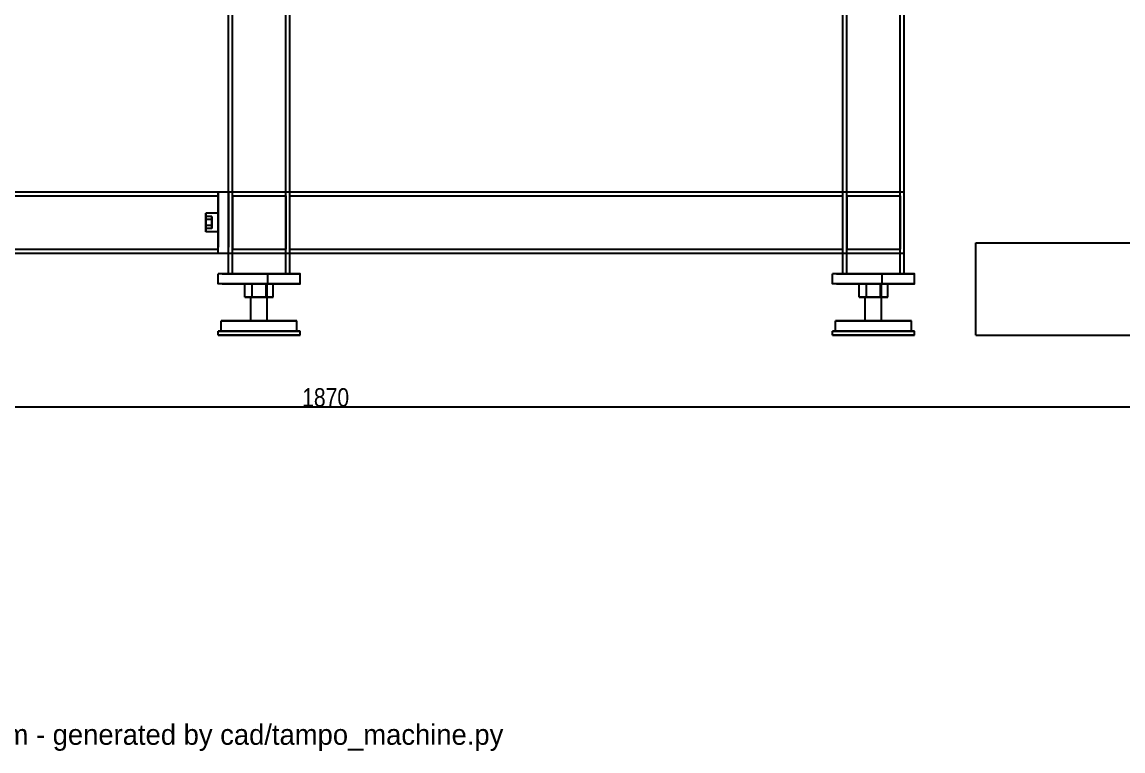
# Model space of a CAD drawing. Header units: millimetres. Extents: x -201 to 3037, y -406 to 3230.
# Drawn here: x 628 to 1704, y -406 to 306 of the extents above; entities that cross this region are included whole.
import ezdxf

# ---------------------------------------------------------------- set-up
doc = ezdxf.new("R2010")
doc.units = ezdxf.units.MM
for name, color, linetype in [('DIM', 5, 'Continuous'), ('HIDDEN', 8, 'Continuous'), ('TEXT', 3, 'Continuous'), ('VISIBLE', 7, 'Continuous')]:
    doc.layers.add(name, color=color, linetype=linetype)
doc.styles.add('OpenSansCondensed-Light', font='OpenSansCondensed-Light.ttf')
doc.dimstyles.new('EZDXF', dxfattribs={"dimtxt": 0.25, "dimasz": 0.175, "dimexe": 0.375, "dimexo": 0.125, "dimgap": 0.1, "dimtad": 1, "dimlfac": 100, "dimzin": 12, "dimdsep": 46, "dimtxsty": 'OpenSansCondensed-Light', "dimblk": 'ARCHTICK', "dimcen": 2.5, "dimazin": 3, "dimtfac": 0.5, "dimtmove": 2, "dimatfit": 3})

# ---------------------------------------------------------------- blocks, each defined once
blk = doc.blocks.new('_ARCHTICK')
at = {"color": 0, "linetype": 'BYBLOCK', "const_width": 0.15}
blk.add_lwpolyline([(-0.5, -0.5), (0.5, 0.5)], dxfattribs=at)

msp = doc.modelspace()

# ---------------------------------------------------------------- linework, layer by layer
at = {"layer": 'HIDDEN'}
for points in [[(830, 60), (830, 880)], [(830, 60), (830, 880)], [(830, 60), (830, 880)], [(834, 60), (834, 880)], [(834, 60), (834, 880)], [(834, 60), (834, 880)], [(834, 60), (834, 880)], [(886, 60), (886, 880)], [(886, 60), (886, 880)], [(886, 60), (886, 880)], [(886, 60), (886, 880)], [(890, 60), (890, 880)], [(890, 60), (890, 880)], [(890, 60), (890, 880)], [(1430, 60), (1430, 880)], [(1430, 60), (1430, 880)], [(1430, 60), (1430, 880)], [(1434, 60), (1434, 880)], [(1434, 60), (1434, 880)], [(1434, 60), (1434, 880)], [(1434, 60), (1434, 880)], [(1486, 60), (1486, 880)], [(1486, 60), (1486, 880)], [(1486, 60), (1486, 880)], [(1486, 60), (1486, 880)], [(1490, 60), (1490, 880)], [(1490, 60), (1490, 880)], [(1490, 60), (1490, 880)], [(610, 140), (820, 140)], [(610, 140), (820, 140)], [(610, 140), (820, 140)], [(820, 80), (820, 140)], [(820, 80), (820, 140)], [(820, 134), (820, 134.7), (820, 135.3), (820, 136), (820, 136.6), (820, 137.2), (820, 137.7), (820, 138.2), (820, 138.7), (820, 139.1), (820, 139.4), (820, 139.7), (820, 139.8), (820, 140), (820, 140)], [(820, 140), (830, 140)], [(820, 80), (820, 140)], [(820, 80), (820, 140)], [(820, 140), (820, 140), (820, 139.8), (820, 139.7), (820, 139.4), (820, 139.1), (820, 138.7), (820, 138.2), (820, 137.7), (820, 137.2), (820, 136.6), (820, 136), (820, 135.3), (820, 134.7), (820, 134)], [(820, 134), (820, 134.7), (820, 135.3), (820, 136), (820, 136.6), (820, 137.2), (820, 137.7), (820, 138.2), (820, 138.7), (820, 139.1), (820, 139.4), (820, 139.7), (820, 139.8), (820, 140), (820, 140)], [(820, 140), (830, 140)], [(820, 140), (830, 140)], [(830, 80), (830, 140)], [(830, 80), (830, 140)], [(830, 140), (890, 140)], [(830, 140), (890, 140)], [(830, 140), (830, 140), (830, 139.8), (830, 139.7), (830, 139.4), (830, 139.1), (830, 138.7), (830, 138.2), (830, 137.7), (830, 137.2), (830, 136.6), (830, 136), (830, 135.3), (830, 134.7), (830, 134)], [(830, 134), (830, 134.7), (830, 135.3), (830, 136), (830, 136.6), (830, 137.2), (830, 137.7), (830, 138.2), (830, 138.7), (830, 139.1), (830, 139.4), (830, 139.7), (830, 139.8), (830, 140), (830, 140)], [(830, 140), (830, 140), (830, 139.8), (830, 139.7), (830, 139.4), (830, 139.1), (830, 138.7), (830, 138.2), (830, 137.7), (830, 137.2), (830, 136.6), (830, 136), (830, 135.3), (830, 134.7), (830, 134)], [(830, 134), (830, 134.7), (830, 135.3), (830, 136), (830, 136.6), (830, 137.2), (830, 137.7), (830, 138.2), (830, 138.7), (830, 139.1), (830, 139.4), (830, 139.7), (830, 139.8), (830, 140), (830, 140)], [(890, 80), (890, 140)], [(890, 140), (1430, 140)], [(890, 80), (890, 140)], [(890, 80), (890, 140)], [(890, 140), (1430, 140)], [(890, 140), (1430, 140)], [(890, 80), (890, 140)], [(890, 80), (890, 140)], [(1430, 80), (1430, 140)], [(1430, 80), (1430, 140)], [(1430, 80), (1430, 140)], [(1430, 80), (1430, 140)], [(1430, 80), (1430, 140)], [(1430, 140), (1490, 140)], [(1430, 140), (1490, 140)], [(1490, 80), (1490, 140)], [(1490, 80), (1490, 140)], [(610, 136), (820, 136)], [(610, 136), (820, 136)], [(610, 136), (820, 136)], [(610, 136), (820, 136)], [(820, 84), (820, 136)], [(820, 84), (820, 136)], [(820, 84), (820, 136)], [(820, 84), (820, 136)], [(820, 86), (820, 134)], [(820, 134), (820, 86)], [(820, 86), (820, 134)], [(830, 134), (830, 86)], [(830, 86), (830, 134)], [(830, 134), (830, 86)], [(830, 86), (830, 134)], [(834, 136), (886, 136)], [(834, 136), (834, 84)], [(834, 136), (886, 136)], [(834, 136), (834, 84)], [(886, 136), (886, 84)], [(886, 136), (886, 84)], [(890, 84), (890, 136)], [(890, 84), (890, 136)], [(890, 136), (1430, 136)], [(890, 136), (1430, 136)], [(890, 84), (890, 136)], [(890, 84), (890, 136)], [(890, 136), (1430, 136)], [(890, 136), (1430, 136)], [(1430, 84), (1430, 136)], [(1430, 84), (1430, 136)], [(1430, 84), (1430, 136)], [(1430, 84), (1430, 136)], [(1434, 136), (1486, 136)], [(1434, 136), (1434, 84)], [(1434, 136), (1486, 136)], [(1434, 136), (1434, 84)], [(1486, 136), (1486, 84)], [(1486, 136), (1486, 84)], [(808, 119), (808, 118.8), (808, 118.1), (808, 117), (808, 115.6), (808, 113.9), (808, 112), (808, 110), (808, 108), (808, 106.1), (808, 104.4), (808, 103), (808, 101.9), (808, 101.2), (808, 101)], [(808, 119), (808, 118.8), (808, 118.1), (808, 117), (808, 115.6), (808, 113.9), (808, 112), (808, 110), (808, 108), (808, 106.1), (808, 104.4), (808, 103), (808, 101.9), (808, 101.2), (808, 101)], [(808, 101), (808, 101.2), (808, 101.9), (808, 103), (808, 104.4), (808, 106.1), (808, 108), (808, 110), (808, 112), (808, 113.9), (808, 115.6), (808, 117), (808, 118.1), (808, 118.8), (808, 119)], [(820, 119), (808, 119)], [(808, 119), (808, 118.8), (808, 118.1), (808, 117), (808, 115.6), (808, 113.9), (808, 112), (808, 110), (808, 108), (808, 106.1), (808, 104.4), (808, 103), (808, 101.9), (808, 101.2), (808, 101)], [(808, 101), (808, 101.2), (808, 101.9), (808, 103), (808, 104.4), (808, 106.1), (808, 108), (808, 110), (808, 112), (808, 113.9), (808, 115.6), (808, 117), (808, 118.1), (808, 118.8), (808, 119)], [(820, 119), (808, 119)], [(808, 119), (808, 118.8), (808, 118.1), (808, 117), (808, 115.6), (808, 113.9), (808, 112), (808, 110), (808, 108), (808, 106.1), (808, 104.4), (808, 103), (808, 101.9), (808, 101.2), (808, 101)], [(808, 101), (808, 101.2), (808, 101.9), (808, 103), (808, 104.4), (808, 106.1), (808, 108), (808, 110), (808, 112), (808, 113.9), (808, 115.6), (808, 117), (808, 118.1), (808, 118.8), (808, 119)], [(820, 119), (808, 119)], [(820, 119), (820, 118.8), (820, 118.1), (820, 117), (820, 115.6), (820, 113.9), (820, 112), (820, 110), (820, 108), (820, 106.1), (820, 104.4), (820, 103), (820, 101.9), (820, 101.2), (820, 101)], [(820, 101), (820, 101.2), (820, 101.9), (820, 103), (820, 104.4), (820, 106.1), (820, 108), (820, 110), (820, 112), (820, 113.9), (820, 115.6), (820, 117), (820, 118.1), (820, 118.8), (820, 119)], [(820, 119), (820, 118.8), (820, 118.1), (820, 117), (820, 115.6), (820, 113.9), (820, 112), (820, 110), (820, 108), (820, 106.1), (820, 104.4), (820, 103), (820, 101.9), (820, 101.2), (820, 101)], [(820, 101), (820, 101.2), (820, 101.9), (820, 103), (820, 104.4), (820, 106.1), (820, 108), (820, 110), (820, 112), (820, 113.9), (820, 115.6), (820, 117), (820, 118.1), (820, 118.8), (820, 119)], [(820, 119), (820, 118.8), (820, 118.1), (820, 117), (820, 115.6), (820, 113.9), (820, 112), (820, 110), (820, 108), (820, 106.1), (820, 104.4), (820, 103), (820, 101.9), (820, 101.2), (820, 101)], [(820, 101), (820, 101.2), (820, 101.9), (820, 103), (820, 104.4), (820, 106.1), (820, 108), (820, 110), (820, 112), (820, 113.9), (820, 115.6), (820, 117), (820, 118.1), (820, 118.8), (820, 119)], [(820, 119), (820, 118.8), (820, 118.1), (820, 117), (820, 115.6), (820, 113.9), (820, 112), (820, 110), (820, 108), (820, 106.1), (820, 104.4), (820, 103), (820, 101.9), (820, 101.2), (820, 101)], [(820, 101), (820, 101.2), (820, 101.9), (820, 103), (820, 104.4), (820, 106.1), (820, 108), (820, 110), (820, 112), (820, 113.9), (820, 115.6), (820, 117), (820, 118.1), (820, 118.8), (820, 119)], [(808, 115.8), (808, 112.9)], [(808, 112.9), (808, 115.8)], [(814, 115.8), (808, 115.8)], [(808, 115.8), (808, 112.9)], [(808, 112.9), (808, 115.8)], [(814, 115.8), (808, 115.8)], [(808, 115.8), (808, 112.9)], [(808, 112.9), (808, 115.8)], [(814, 115.8), (808, 115.8)], [(808, 115.8), (808, 112.9)], [(808, 112.9), (808, 115.8)], [(814, 115.8), (808, 115.8)], [(808, 107.1), (808, 112.9)], [(808, 112.9), (808, 107.1)], [(814, 112.9), (808, 112.9)], [(814, 112.9), (808, 112.9)], [(808, 107.1), (808, 112.9)], [(808, 112.9), (808, 107.1)], [(814, 112.9), (808, 112.9)], [(814, 112.9), (808, 112.9)], [(808, 107.1), (808, 112.9)], [(808, 112.9), (808, 107.1)], [(814, 112.9), (808, 112.9)], [(814, 112.9), (808, 112.9)], [(808, 107.1), (808, 112.9)], [(808, 112.9), (808, 107.1)], [(814, 112.9), (808, 112.9)], [(814, 112.9), (808, 112.9)], [(814, 112.9), (814, 115.8)], [(814, 115.8), (814, 112.9)], [(814, 112.9), (814, 115.8)], [(814, 115.8), (814, 112.9)], [(814, 112.9), (814, 115.8)], [(814, 115.8), (814, 112.9)], [(814, 112.9), (814, 115.8)], [(814, 115.8), (814, 112.9)], [(814, 112.9), (814, 107.1)], [(814, 107.1), (814, 112.9)], [(814, 112.9), (814, 107.1)], [(814, 107.1), (814, 112.9)], [(814, 112.9), (814, 107.1)], [(814, 107.1), (814, 112.9)], [(814, 112.9), (814, 107.1)], [(814, 107.1), (814, 112.9)], [(820, 110), (820, 110.7), (820, 111.4), (820, 112.1), (820, 112.8), (820, 113.5), (820, 114.1), (820, 114.6), (820, 115.1), (820, 115.5), (820, 115.9), (820, 116.1), (820, 116.3), (820, 116.5), (820, 116.5)], [(820, 116.5), (820, 116.3), (820, 115.9), (820, 115.1), (820, 114.1), (820, 112.8), (820, 111.4), (820, 110), (820, 108.6), (820, 107.2), (820, 105.9), (820, 104.9), (820, 104.1), (820, 103.7), (820, 103.5)], [(820, 110), (820, 110.7), (820, 111.4), (820, 112.1), (820, 112.8), (820, 113.5), (820, 114.1), (820, 114.6), (820, 115.1), (820, 115.5), (820, 115.9), (820, 116.1), (820, 116.3), (820, 116.5), (820, 116.5)], [(820, 116.5), (820, 116.3), (820, 115.9), (820, 115.1), (820, 114.1), (820, 112.8), (820, 111.4), (820, 110), (820, 108.6), (820, 107.2), (820, 105.9), (820, 104.9), (820, 104.1), (820, 103.7), (820, 103.5)], [(820, 110), (820, 110.7), (820, 111.4), (820, 112.1), (820, 112.8), (820, 113.5), (820, 114.1), (820, 114.6), (820, 115.1), (820, 115.5), (820, 115.9), (820, 116.1), (820, 116.3), (820, 116.5), (820, 116.5)], [(820, 116.5), (820, 116.3), (820, 115.9), (820, 115.1), (820, 114.1), (820, 112.8), (820, 111.4), (820, 110), (820, 108.6), (820, 107.2), (820, 105.9), (820, 104.9), (820, 104.1), (820, 103.7), (820, 103.5)], [(820, 110), (820, 110.7), (820, 111.4), (820, 112.1), (820, 112.8), (820, 113.5), (820, 114.1), (820, 114.6), (820, 115.1), (820, 115.5), (820, 115.9), (820, 116.1), (820, 116.3), (820, 116.5), (820, 116.5)], [(820, 116.5), (820, 116.3), (820, 115.9), (820, 115.1), (820, 114.1), (820, 112.8), (820, 111.4), (820, 110), (820, 108.6), (820, 107.2), (820, 105.9), (820, 104.9), (820, 104.1), (820, 103.7), (820, 103.5)], [(820, 103.5), (820, 103.5), (820, 103.7), (820, 103.9), (820, 104.1), (820, 104.5), (820, 104.9), (820, 105.4), (820, 105.9), (820, 106.5), (820, 107.2), (820, 107.9), (820, 108.6), (820, 109.3), (820, 110)], [(820, 103.5), (820, 103.5), (820, 103.7), (820, 103.9), (820, 104.1), (820, 104.5), (820, 104.9), (820, 105.4), (820, 105.9), (820, 106.5), (820, 107.2), (820, 107.9), (820, 108.6), (820, 109.3), (820, 110)], [(820, 103.5), (820, 103.5), (820, 103.7), (820, 103.9), (820, 104.1), (820, 104.5), (820, 104.9), (820, 105.4), (820, 105.9), (820, 106.5), (820, 107.2), (820, 107.9), (820, 108.6), (820, 109.3), (820, 110)], [(820, 103.5), (820, 103.5), (820, 103.7), (820, 103.9), (820, 104.1), (820, 104.5), (820, 104.9), (820, 105.4), (820, 105.9), (820, 106.5), (820, 107.2), (820, 107.9), (820, 108.6), (820, 109.3), (820, 110)], [(830, 110), (830, 110.7), (830, 111.4), (830, 112.1), (830, 112.8), (830, 113.5), (830, 114.1), (830, 114.6), (830, 115.1), (830, 115.5), (830, 115.9), (830, 116.1), (830, 116.3), (830, 116.5), (830, 116.5)], [(830, 116.5), (830, 116.3), (830, 115.9), (830, 115.1), (830, 114.1), (830, 112.8), (830, 111.4), (830, 110), (830, 108.6), (830, 107.2), (830, 105.9), (830, 104.9), (830, 104.1), (830, 103.7), (830, 103.5)], [(830, 110), (830, 110.7), (830, 111.4), (830, 112.1), (830, 112.8), (830, 113.5), (830, 114.1), (830, 114.6), (830, 115.1), (830, 115.5), (830, 115.9), (830, 116.1), (830, 116.3), (830, 116.5), (830, 116.5)], [(830, 116.5), (830, 116.3), (830, 115.9), (830, 115.1), (830, 114.1), (830, 112.8), (830, 111.4), (830, 110), (830, 108.6), (830, 107.2), (830, 105.9), (830, 104.9), (830, 104.1), (830, 103.7), (830, 103.5)], [(830, 110), (830, 110.7), (830, 111.4), (830, 112.1), (830, 112.8), (830, 113.5), (830, 114.1), (830, 114.6), (830, 115.1), (830, 115.5), (830, 115.9), (830, 116.1), (830, 116.3), (830, 116.5), (830, 116.5)], [(830, 116.5), (830, 116.3), (830, 115.9), (830, 115.1), (830, 114.1), (830, 112.8), (830, 111.4), (830, 110), (830, 108.6), (830, 107.2), (830, 105.9), (830, 104.9), (830, 104.1), (830, 103.7), (830, 103.5)], [(830, 110), (830, 110.7), (830, 111.4), (830, 112.1), (830, 112.8), (830, 113.5), (830, 114.1), (830, 114.6), (830, 115.1), (830, 115.5), (830, 115.9), (830, 116.1), (830, 116.3), (830, 116.5), (830, 116.5)], [(830, 116.5), (830, 116.3), (830, 115.9), (830, 115.1), (830, 114.1), (830, 112.8), (830, 111.4), (830, 110), (830, 108.6), (830, 107.2), (830, 105.9), (830, 104.9), (830, 104.1), (830, 103.7), (830, 103.5)], [(830, 103.5), (830, 103.5), (830, 103.7), (830, 103.9), (830, 104.1), (830, 104.5), (830, 104.9), (830, 105.4), (830, 105.9), (830, 106.5), (830, 107.2), (830, 107.9), (830, 108.6), (830, 109.3), (830, 110)], [(830, 103.5), (830, 103.5), (830, 103.7), (830, 103.9), (830, 104.1), (830, 104.5), (830, 104.9), (830, 105.4), (830, 105.9), (830, 106.5), (830, 107.2), (830, 107.9), (830, 108.6), (830, 109.3), (830, 110)], [(830, 103.5), (830, 103.5), (830, 103.7), (830, 103.9), (830, 104.1), (830, 104.5), (830, 104.9), (830, 105.4), (830, 105.9), (830, 106.5), (830, 107.2), (830, 107.9), (830, 108.6), (830, 109.3), (830, 110)], [(830, 103.5), (830, 103.5), (830, 103.7), (830, 103.9), (830, 104.1), (830, 104.5), (830, 104.9), (830, 105.4), (830, 105.9), (830, 106.5), (830, 107.2), (830, 107.9), (830, 108.6), (830, 109.3), (830, 110)], [(808, 104.2), (808, 107.1)], [(808, 107.1), (808, 104.2)], [(814, 107.1), (808, 107.1)], [(814, 107.1), (808, 107.1)], [(808, 104.2), (808, 107.1)], [(808, 107.1), (808, 104.2)], [(814, 107.1), (808, 107.1)], [(814, 107.1), (808, 107.1)], [(808, 104.2), (808, 107.1)], [(808, 107.1), (808, 104.2)], [(814, 107.1), (808, 107.1)], [(814, 107.1), (808, 107.1)], [(808, 104.2), (808, 107.1)], [(808, 107.1), (808, 104.2)], [(814, 107.1), (808, 107.1)], [(814, 107.1), (808, 107.1)], [(814, 104.2), (808, 104.2)], [(814, 104.2), (808, 104.2)], [(814, 104.2), (808, 104.2)], [(814, 104.2), (808, 104.2)], [(814, 107.1), (814, 104.2)], [(814, 104.2), (814, 107.1)], [(814, 107.1), (814, 104.2)], [(814, 104.2), (814, 107.1)], [(814, 107.1), (814, 104.2)], [(814, 104.2), (814, 107.1)], [(814, 107.1), (814, 104.2)], [(814, 104.2), (814, 107.1)], [(1560, 0), (1560, 90)], [(1560, 90), (1860, 90)], [(610, 84), (820, 84)], [(610, 84), (820, 84)], [(610, 84), (820, 84)], [(610, 84), (820, 84)], [(610, 80), (820, 80)], [(610, 80), (820, 80)], [(610, 80), (820, 80)], [(820, 80), (820, 80), (820, 80.2), (820, 80.3), (820, 80.6), (820, 80.9), (820, 81.3), (820, 81.8), (820, 82.3), (820, 82.8), (820, 83.4), (820, 84), (820, 84.7), (820, 85.3), (820, 86)], [(820, 80), (820, 80), (820, 80.2), (820, 80.3), (820, 80.6), (820, 80.9), (820, 81.3), (820, 81.8), (820, 82.3), (820, 82.8), (820, 83.4), (820, 84), (820, 84.7), (820, 85.3), (820, 86)], [(820, 80), (820, 80), (820, 80.2), (820, 80.3), (820, 80.6), (820, 80.9), (820, 81.3), (820, 81.8), (820, 82.3), (820, 82.8), (820, 83.4), (820, 84), (820, 84.7), (820, 85.3), (820, 86)], [(820, 80), (830, 80)], [(820, 80), (830, 80)], [(820, 80), (830, 80)], [(830, 80), (830, 80), (830, 80.2), (830, 80.3), (830, 80.6), (830, 80.9), (830, 81.3), (830, 81.8), (830, 82.3), (830, 82.8), (830, 83.4), (830, 84), (830, 84.7), (830, 85.3), (830, 86)], [(830, 80), (830, 80), (830, 80.2), (830, 80.3), (830, 80.6), (830, 80.9), (830, 81.3), (830, 81.8), (830, 82.3), (830, 82.8), (830, 83.4), (830, 84), (830, 84.7), (830, 85.3), (830, 86)], [(830, 80), (830, 80), (830, 80.2), (830, 80.3), (830, 80.6), (830, 80.9), (830, 81.3), (830, 81.8), (830, 82.3), (830, 82.8), (830, 83.4), (830, 84), (830, 84.7), (830, 85.3), (830, 86)], [(830, 80), (830, 80), (830, 80.2), (830, 80.3), (830, 80.6), (830, 80.9), (830, 81.3), (830, 81.8), (830, 82.3), (830, 82.8), (830, 83.4), (830, 84), (830, 84.7), (830, 85.3), (830, 86)], [(830, 80), (890, 80)], [(830, 80), (890, 80)], [(834, 84), (886, 84)], [(834, 84), (886, 84)], [(890, 84), (1430, 84)], [(890, 84), (1430, 84)], [(890, 84), (1430, 84)], [(890, 84), (1430, 84)], [(890, 80), (1430, 80)], [(890, 80), (1430, 80)], [(890, 80), (1430, 80)], [(1430, 80), (1490, 80)], [(1430, 80), (1490, 80)], [(1434, 84), (1486, 84)], [(1434, 84), (1486, 84)], [(824, 60), (823.6, 60), (823.1, 60), (822.7, 60), (822.3, 60), (821.9, 60), (821.5, 60), (821.2, 60), (820.9, 60), (820.6, 60), (820.4, 60), (820.2, 60), (820.1, 60), (820, 60), (820, 60)], [(820, 50), (820, 60)], [(820, 50), (820, 60)], [(824, 60), (823.6, 60), (823.1, 60), (822.7, 60), (822.3, 60), (821.9, 60), (821.5, 60), (821.2, 60), (820.9, 60), (820.6, 60), (820.4, 60), (820.2, 60), (820.1, 60), (820, 60), (820, 60)], [(824, 60), (823.6, 60), (823.1, 60), (822.7, 60), (822.3, 60), (821.9, 60), (821.5, 60), (821.2, 60), (820.9, 60), (820.6, 60), (820.4, 60), (820.2, 60), (820.1, 60), (820, 60), (820, 60)], [(820, 50), (820, 60)], [(896, 60), (824, 60)], [(824, 60), (896, 60)], [(896, 60), (824, 60)], [(830, 60), (890, 60)], [(830, 60), (890, 60)], [(830, 60), (890, 60)], [(830, 60), (890, 60)], [(886, 60), (834, 60)], [(886, 60), (834, 60)], [(886, 60), (834, 60)], [(886, 60), (834, 60)], [(868.5, 60), (868.3, 60), (867.7, 60), (866.6, 60), (865.3, 60), (863.7, 60), (861.9, 60), (860, 60), (858.1, 60), (856.3, 60), (854.7, 60), (853.4, 60), (852.3, 60), (851.7, 60), (851.5, 60)], [(851.5, 60), (851.7, 60), (852.3, 60), (853.4, 60), (854.7, 60), (856.3, 60), (858.1, 60), (860, 60), (861.9, 60), (863.7, 60), (865.3, 60), (866.6, 60), (867.7, 60), (868.3, 60), (868.5, 60)], [(868.5, 60), (868.3, 60), (867.7, 60), (866.6, 60), (865.3, 60), (863.7, 60), (861.9, 60), (860, 60), (858.1, 60), (856.3, 60), (854.7, 60), (853.4, 60), (852.3, 60), (851.7, 60), (851.5, 60)], [(851.5, 60), (851.7, 60), (852.3, 60), (853.4, 60), (854.7, 60), (856.3, 60), (858.1, 60), (860, 60), (861.9, 60), (863.7, 60), (865.3, 60), (866.6, 60), (867.7, 60), (868.3, 60), (868.5, 60)], [(868.5, 50), (868.5, 60)], [(868.5, 50), (868.5, 60)], [(900, 60), (900, 60), (899.9, 60), (899.8, 60), (899.6, 60), (899.4, 60), (899.1, 60), (898.8, 60), (898.5, 60), (898.1, 60), (897.7, 60), (897.3, 60), (896.9, 60), (896.4, 60), (896, 60)], [(896, 60), (896.4, 60), (896.9, 60), (897.3, 60), (897.7, 60), (898.1, 60), (898.5, 60), (898.8, 60), (899.1, 60), (899.4, 60), (899.6, 60), (899.8, 60), (899.9, 60), (900, 60), (900, 60)], [(900, 60), (900, 60), (899.9, 60), (899.8, 60), (899.6, 60), (899.4, 60), (899.1, 60), (898.8, 60), (898.5, 60), (898.1, 60), (897.7, 60), (897.3, 60), (896.9, 60), (896.4, 60), (896, 60)], [(900, 50), (900, 60)], [(900, 50), (900, 60)], [(900, 50), (900, 60)], [(1424, 60), (1423.6, 60), (1423.1, 60), (1422.7, 60), (1422.3, 60), (1421.9, 60), (1421.5, 60), (1421.2, 60), (1420.9, 60), (1420.6, 60), (1420.4, 60), (1420.2, 60), (1420.1, 60), (1420, 60), (1420, 60)], [(1420, 50), (1420, 60)], [(1420, 50), (1420, 60)], [(1424, 60), (1423.6, 60), (1423.1, 60), (1422.7, 60), (1422.3, 60), (1421.9, 60), (1421.5, 60), (1421.2, 60), (1420.9, 60), (1420.6, 60), (1420.4, 60), (1420.2, 60), (1420.1, 60), (1420, 60), (1420, 60)], [(1424, 60), (1423.6, 60), (1423.1, 60), (1422.7, 60), (1422.3, 60), (1421.9, 60), (1421.5, 60), (1421.2, 60), (1420.9, 60), (1420.6, 60), (1420.4, 60), (1420.2, 60), (1420.1, 60), (1420, 60), (1420, 60)], [(1420, 50), (1420, 60)], [(1496, 60), (1424, 60)], [(1424, 60), (1496, 60)], [(1496, 60), (1424, 60)], [(1430, 60), (1490, 60)], [(1430, 60), (1490, 60)], [(1430, 60), (1490, 60)], [(1430, 60), (1490, 60)], [(1486, 60), (1434, 60)], [(1486, 60), (1434, 60)], [(1486, 60), (1434, 60)], [(1486, 60), (1434, 60)], [(1468.5, 60), (1468.3, 60), (1467.7, 60), (1466.6, 60), (1465.3, 60), (1463.7, 60), (1461.9, 60), (1460, 60), (1458.1, 60), (1456.3, 60), (1454.7, 60), (1453.4, 60), (1452.3, 60), (1451.7, 60), (1451.5, 60)], [(1451.5, 60), (1451.7, 60), (1452.3, 60), (1453.4, 60), (1454.7, 60), (1456.3, 60), (1458.1, 60), (1460, 60), (1461.9, 60), (1463.7, 60), (1465.3, 60), (1466.6, 60), (1467.7, 60), (1468.3, 60), (1468.5, 60)], [(1468.5, 60), (1468.3, 60), (1467.7, 60), (1466.6, 60), (1465.3, 60), (1463.7, 60), (1461.9, 60), (1460, 60), (1458.1, 60), (1456.3, 60), (1454.7, 60), (1453.4, 60), (1452.3, 60), (1451.7, 60), (1451.5, 60)], [(1451.5, 60), (1451.7, 60), (1452.3, 60), (1453.4, 60), (1454.7, 60), (1456.3, 60), (1458.1, 60), (1460, 60), (1461.9, 60), (1463.7, 60), (1465.3, 60), (1466.6, 60), (1467.7, 60), (1468.3, 60), (1468.5, 60)], [(1468.5, 50), (1468.5, 60)], [(1468.5, 50), (1468.5, 60)], [(1500, 60), (1500, 60), (1499.9, 60), (1499.8, 60), (1499.6, 60), (1499.4, 60), (1499.1, 60), (1498.8, 60), (1498.5, 60), (1498.1, 60), (1497.7, 60), (1497.3, 60), (1496.9, 60), (1496.4, 60), (1496, 60)], [(1496, 60), (1496.4, 60), (1496.9, 60), (1497.3, 60), (1497.7, 60), (1498.1, 60), (1498.5, 60), (1498.8, 60), (1499.1, 60), (1499.4, 60), (1499.6, 60), (1499.8, 60), (1499.9, 60), (1500, 60), (1500, 60)], [(1500, 60), (1500, 60), (1499.9, 60), (1499.8, 60), (1499.6, 60), (1499.4, 60), (1499.1, 60), (1498.8, 60), (1498.5, 60), (1498.1, 60), (1497.7, 60), (1497.3, 60), (1496.9, 60), (1496.4, 60), (1496, 60)], [(1500, 50), (1500, 60)], [(1500, 50), (1500, 60)], [(1500, 50), (1500, 60)], [(824, 50), (823.6, 50), (823.1, 50), (822.7, 50), (822.3, 50), (821.9, 50), (821.5, 50), (821.2, 50), (820.9, 50), (820.6, 50), (820.4, 50), (820.2, 50), (820.1, 50), (820, 50), (820, 50)], [(824, 50), (823.6, 50), (823.1, 50), (822.7, 50), (822.3, 50), (821.9, 50), (821.5, 50), (821.2, 50), (820.9, 50), (820.6, 50), (820.4, 50), (820.2, 50), (820.1, 50), (820, 50), (820, 50)], [(824, 50), (823.6, 50), (823.1, 50), (822.7, 50), (822.3, 50), (821.9, 50), (821.5, 50), (821.2, 50), (820.9, 50), (820.6, 50), (820.4, 50), (820.2, 50), (820.1, 50), (820, 50), (820, 50)], [(896, 50), (824, 50)], [(824, 50), (896, 50)], [(896, 50), (824, 50)], [(853.1, 50), (846.1, 50)], [(846.1, 50), (853.1, 50)], [(853.1, 50), (846.1, 50)], [(846.1, 50), (853.1, 50)], [(846.1, 37), (846.1, 50)], [(868.5, 50), (868.3, 50), (867.7, 50), (866.6, 50), (865.3, 50), (863.7, 50), (861.9, 50), (860, 50), (858.1, 50), (856.3, 50), (854.7, 50), (853.4, 50), (852.3, 50), (851.7, 50), (851.5, 50)], [(851.5, 50), (851.7, 50), (852.3, 50), (853.4, 50), (854.7, 50), (856.3, 50), (858.1, 50), (860, 50), (861.9, 50), (863.7, 50), (865.3, 50), (866.6, 50), (867.7, 50), (868.3, 50), (868.5, 50)], [(868.5, 50), (868.3, 50), (867.7, 50), (866.6, 50), (865.3, 50), (863.7, 50), (861.9, 50), (860, 50), (858.1, 50), (856.3, 50), (854.7, 50), (853.4, 50), (852.3, 50), (851.7, 50), (851.5, 50)], [(851.5, 50), (851.7, 50), (852.3, 50), (853.4, 50), (854.7, 50), (856.3, 50), (858.1, 50), (860, 50), (861.9, 50), (863.7, 50), (865.3, 50), (866.6, 50), (867.7, 50), (868.3, 50), (868.5, 50)], [(868, 50), (867.8, 50), (867.2, 50), (866.3, 50), (865, 50), (863.5, 50), (861.8, 50), (860, 50), (858.2, 50), (856.5, 50), (855, 50), (853.7, 50), (852.8, 50), (852.2, 50), (852, 50)], [(852, 50), (852.2, 50), (852.8, 50), (853.7, 50), (855, 50), (856.5, 50), (858.2, 50), (860, 50), (861.8, 50), (863.5, 50), (865, 50), (866.3, 50), (867.2, 50), (867.8, 50), (868, 50)], [(868, 50), (867.8, 50), (867.2, 50), (866.3, 50), (865, 50), (863.5, 50), (861.8, 50), (860, 50), (858.2, 50), (856.5, 50), (855, 50), (853.7, 50), (852.8, 50), (852.2, 50), (852, 50)], [(852, 50), (852.2, 50), (852.8, 50), (853.7, 50), (855, 50), (856.5, 50), (858.2, 50), (860, 50), (861.8, 50), (863.5, 50), (865, 50), (866.3, 50), (867.2, 50), (867.8, 50), (868, 50)], [(868, 50), (867.8, 50), (867.2, 50), (866.3, 50), (865, 50), (863.5, 50), (861.8, 50), (860, 50), (858.2, 50), (856.5, 50), (855, 50), (853.7, 50), (852.8, 50), (852.2, 50), (852, 50)], [(852, 50), (852.2, 50), (852.8, 50), (853.7, 50), (855, 50), (856.5, 50), (858.2, 50), (860, 50), (861.8, 50), (863.5, 50), (865, 50), (866.3, 50), (867.2, 50), (867.8, 50), (868, 50)], [(868, 50), (867.8, 50), (867.2, 50), (866.3, 50), (865, 50), (863.5, 50), (861.8, 50), (860, 50), (858.2, 50), (856.5, 50), (855, 50), (853.7, 50), (852.8, 50), (852.2, 50), (852, 50)], [(852, 50), (852.2, 50), (852.8, 50), (853.7, 50), (855, 50), (856.5, 50), (858.2, 50), (860, 50), (861.8, 50), (863.5, 50), (865, 50), (866.3, 50), (867.2, 50), (867.8, 50), (868, 50)], [(853.1, 37), (853.1, 50)], [(866.9, 50), (853.1, 50)], [(853.1, 50), (866.9, 50)], [(853.1, 37), (853.1, 50)], [(866.9, 50), (853.1, 50)], [(853.1, 50), (866.9, 50)], [(853.1, 37), (853.1, 50)], [(866.9, 37), (866.9, 50)], [(873.9, 50), (866.9, 50)], [(866.9, 50), (873.9, 50)], [(866.9, 37), (866.9, 50)], [(873.9, 50), (866.9, 50)], [(866.9, 37), (866.9, 50)], [(866.9, 50), (873.9, 50)], [(868, 37), (868, 50)], [(868, 37), (868, 50)], [(868, 14), (868, 50)], [(868, 37), (868, 50)], [(873.9, 37), (873.9, 50)], [(900, 50), (900, 50), (899.9, 50), (899.8, 50), (899.6, 50), (899.4, 50), (899.1, 50), (898.8, 50), (898.5, 50), (898.1, 50), (897.7, 50), (897.3, 50), (896.9, 50), (896.4, 50), (896, 50)], [(896, 50), (896.4, 50), (896.9, 50), (897.3, 50), (897.7, 50), (898.1, 50), (898.5, 50), (898.8, 50), (899.1, 50), (899.4, 50), (899.6, 50), (899.8, 50), (899.9, 50), (900, 50), (900, 50)], [(900, 50), (900, 50), (899.9, 50), (899.8, 50), (899.6, 50), (899.4, 50), (899.1, 50), (898.8, 50), (898.5, 50), (898.1, 50), (897.7, 50), (897.3, 50), (896.9, 50), (896.4, 50), (896, 50)], [(1424, 50), (1423.6, 50), (1423.1, 50), (1422.7, 50), (1422.3, 50), (1421.9, 50), (1421.5, 50), (1421.2, 50), (1420.9, 50), (1420.6, 50), (1420.4, 50), (1420.2, 50), (1420.1, 50), (1420, 50), (1420, 50)], [(1424, 50), (1423.6, 50), (1423.1, 50), (1422.7, 50), (1422.3, 50), (1421.9, 50), (1421.5, 50), (1421.2, 50), (1420.9, 50), (1420.6, 50), (1420.4, 50), (1420.2, 50), (1420.1, 50), (1420, 50), (1420, 50)], [(1424, 50), (1423.6, 50), (1423.1, 50), (1422.7, 50), (1422.3, 50), (1421.9, 50), (1421.5, 50), (1421.2, 50), (1420.9, 50), (1420.6, 50), (1420.4, 50), (1420.2, 50), (1420.1, 50), (1420, 50), (1420, 50)], [(1496, 50), (1424, 50)], [(1424, 50), (1496, 50)], [(1496, 50), (1424, 50)], [(1453.1, 50), (1446.1, 50)], [(1446.1, 50), (1453.1, 50)], [(1453.1, 50), (1446.1, 50)], [(1446.1, 50), (1453.1, 50)], [(1446.1, 37), (1446.1, 50)], [(1468.5, 50), (1468.3, 50), (1467.7, 50), (1466.6, 50), (1465.3, 50), (1463.7, 50), (1461.9, 50), (1460, 50), (1458.1, 50), (1456.3, 50), (1454.7, 50), (1453.4, 50), (1452.3, 50), (1451.7, 50), (1451.5, 50)], [(1451.5, 50), (1451.7, 50), (1452.3, 50), (1453.4, 50), (1454.7, 50), (1456.3, 50), (1458.1, 50), (1460, 50), (1461.9, 50), (1463.7, 50), (1465.3, 50), (1466.6, 50), (1467.7, 50), (1468.3, 50), (1468.5, 50)], [(1468.5, 50), (1468.3, 50), (1467.7, 50), (1466.6, 50), (1465.3, 50), (1463.7, 50), (1461.9, 50), (1460, 50), (1458.1, 50), (1456.3, 50), (1454.7, 50), (1453.4, 50), (1452.3, 50), (1451.7, 50), (1451.5, 50)], [(1451.5, 50), (1451.7, 50), (1452.3, 50), (1453.4, 50), (1454.7, 50), (1456.3, 50), (1458.1, 50), (1460, 50), (1461.9, 50), (1463.7, 50), (1465.3, 50), (1466.6, 50), (1467.7, 50), (1468.3, 50), (1468.5, 50)], [(1468, 50), (1467.8, 50), (1467.2, 50), (1466.3, 50), (1465, 50), (1463.5, 50), (1461.8, 50), (1460, 50), (1458.2, 50), (1456.5, 50), (1455, 50), (1453.7, 50), (1452.8, 50), (1452.2, 50), (1452, 50)], [(1452, 50), (1452.2, 50), (1452.8, 50), (1453.7, 50), (1455, 50), (1456.5, 50), (1458.2, 50), (1460, 50), (1461.8, 50), (1463.5, 50), (1465, 50), (1466.3, 50), (1467.2, 50), (1467.8, 50), (1468, 50)], [(1468, 50), (1467.8, 50), (1467.2, 50), (1466.3, 50), (1465, 50), (1463.5, 50), (1461.8, 50), (1460, 50), (1458.2, 50), (1456.5, 50), (1455, 50), (1453.7, 50), (1452.8, 50), (1452.2, 50), (1452, 50)], [(1452, 50), (1452.2, 50), (1452.8, 50), (1453.7, 50), (1455, 50), (1456.5, 50), (1458.2, 50), (1460, 50), (1461.8, 50), (1463.5, 50), (1465, 50), (1466.3, 50), (1467.2, 50), (1467.8, 50), (1468, 50)], [(1468, 50), (1467.8, 50), (1467.2, 50), (1466.3, 50), (1465, 50), (1463.5, 50), (1461.8, 50), (1460, 50), (1458.2, 50), (1456.5, 50), (1455, 50), (1453.7, 50), (1452.8, 50), (1452.2, 50), (1452, 50)], [(1452, 50), (1452.2, 50), (1452.8, 50), (1453.7, 50), (1455, 50), (1456.5, 50), (1458.2, 50), (1460, 50), (1461.8, 50), (1463.5, 50), (1465, 50), (1466.3, 50), (1467.2, 50), (1467.8, 50), (1468, 50)], [(1468, 50), (1467.8, 50), (1467.2, 50), (1466.3, 50), (1465, 50), (1463.5, 50), (1461.8, 50), (1460, 50), (1458.2, 50), (1456.5, 50), (1455, 50), (1453.7, 50), (1452.8, 50), (1452.2, 50), (1452, 50)], [(1452, 50), (1452.2, 50), (1452.8, 50), (1453.7, 50), (1455, 50), (1456.5, 50), (1458.2, 50), (1460, 50), (1461.8, 50), (1463.5, 50), (1465, 50), (1466.3, 50), (1467.2, 50), (1467.8, 50), (1468, 50)], [(1453.1, 37), (1453.1, 50)], [(1466.9, 50), (1453.1, 50)], [(1453.1, 50), (1466.9, 50)], [(1453.1, 37), (1453.1, 50)], [(1466.9, 50), (1453.1, 50)], [(1453.1, 50), (1466.9, 50)], [(1453.1, 37), (1453.1, 50)], [(1466.9, 37), (1466.9, 50)], [(1473.9, 50), (1466.9, 50)], [(1466.9, 50), (1473.9, 50)], [(1466.9, 37), (1466.9, 50)], [(1473.9, 50), (1466.9, 50)], [(1466.9, 37), (1466.9, 50)], [(1466.9, 50), (1473.9, 50)], [(1468, 37), (1468, 50)], [(1468, 37), (1468, 50)], [(1468, 14), (1468, 50)], [(1468, 37), (1468, 50)], [(1473.9, 37), (1473.9, 50)], [(1500, 50), (1500, 50), (1499.9, 50), (1499.8, 50), (1499.6, 50), (1499.4, 50), (1499.1, 50), (1498.8, 50), (1498.5, 50), (1498.1, 50), (1497.7, 50), (1497.3, 50), (1496.9, 50), (1496.4, 50), (1496, 50)], [(1496, 50), (1496.4, 50), (1496.9, 50), (1497.3, 50), (1497.7, 50), (1498.1, 50), (1498.5, 50), (1498.8, 50), (1499.1, 50), (1499.4, 50), (1499.6, 50), (1499.8, 50), (1499.9, 50), (1500, 50), (1500, 50)], [(1500, 50), (1500, 50), (1499.9, 50), (1499.8, 50), (1499.6, 50), (1499.4, 50), (1499.1, 50), (1498.8, 50), (1498.5, 50), (1498.1, 50), (1497.7, 50), (1497.3, 50), (1496.9, 50), (1496.4, 50), (1496, 50)], [(853.1, 37), (846.1, 37)], [(853.1, 37), (846.1, 37)], [(846.1, 37), (853.1, 37)], [(868, 37), (867.8, 37), (867.2, 37), (866.3, 37), (865, 37), (863.5, 37), (861.8, 37), (860, 37), (858.2, 37), (856.5, 37), (855, 37), (853.7, 37), (852.8, 37), (852.2, 37), (852, 37)], [(852, 37), (852.2, 37), (852.8, 37), (853.7, 37), (855, 37), (856.5, 37), (858.2, 37), (860, 37), (861.8, 37), (863.5, 37), (865, 37), (866.3, 37), (867.2, 37), (867.8, 37), (868, 37)], [(868, 37), (867.8, 37), (867.2, 37), (866.3, 37), (865, 37), (863.5, 37), (861.8, 37), (860, 37), (858.2, 37), (856.5, 37), (855, 37), (853.7, 37), (852.8, 37), (852.2, 37), (852, 37)], [(852, 37), (852.2, 37), (852.8, 37), (853.7, 37), (855, 37), (856.5, 37), (858.2, 37), (860, 37), (861.8, 37), (863.5, 37), (865, 37), (866.3, 37), (867.2, 37), (867.8, 37), (868, 37)], [(866.9, 37), (853.1, 37)], [(866.9, 37), (853.1, 37)], [(853.1, 37), (866.9, 37)], [(873.9, 37), (866.9, 37)], [(873.9, 37), (866.9, 37)], [(866.9, 37), (873.9, 37)], [(1453.1, 37), (1446.1, 37)], [(1453.1, 37), (1446.1, 37)], [(1446.1, 37), (1453.1, 37)], [(1468, 37), (1467.8, 37), (1467.2, 37), (1466.3, 37), (1465, 37), (1463.5, 37), (1461.8, 37), (1460, 37), (1458.2, 37), (1456.5, 37), (1455, 37), (1453.7, 37), (1452.8, 37), (1452.2, 37), (1452, 37)], [(1452, 37), (1452.2, 37), (1452.8, 37), (1453.7, 37), (1455, 37), (1456.5, 37), (1458.2, 37), (1460, 37), (1461.8, 37), (1463.5, 37), (1465, 37), (1466.3, 37), (1467.2, 37), (1467.8, 37), (1468, 37)], [(1468, 37), (1467.8, 37), (1467.2, 37), (1466.3, 37), (1465, 37), (1463.5, 37), (1461.8, 37), (1460, 37), (1458.2, 37), (1456.5, 37), (1455, 37), (1453.7, 37), (1452.8, 37), (1452.2, 37), (1452, 37)], [(1452, 37), (1452.2, 37), (1452.8, 37), (1453.7, 37), (1455, 37), (1456.5, 37), (1458.2, 37), (1460, 37), (1461.8, 37), (1463.5, 37), (1465, 37), (1466.3, 37), (1467.2, 37), (1467.8, 37), (1468, 37)], [(1466.9, 37), (1453.1, 37)], [(1466.9, 37), (1453.1, 37)], [(1453.1, 37), (1466.9, 37)], [(1473.9, 37), (1466.9, 37)], [(1473.9, 37), (1466.9, 37)], [(1466.9, 37), (1473.9, 37)], [(897, 14), (896.1, 14), (893.3, 14), (888.9, 14), (883.1, 14), (876.1, 14), (868.2, 14), (860, 14), (851.8, 14), (843.9, 14), (836.9, 14), (831.1, 14), (826.7, 14), (823.9, 14), (823, 14)], [(897, 14), (896.1, 14), (893.3, 14), (888.9, 14), (883.1, 14), (876.1, 14), (868.2, 14), (860, 14), (851.8, 14), (843.9, 14), (836.9, 14), (831.1, 14), (826.7, 14), (823.9, 14), (823, 14)], [(823, 14), (823.9, 14), (826.7, 14), (831.1, 14), (836.9, 14), (843.9, 14), (851.8, 14), (860, 14), (868.2, 14), (876.1, 14), (883.1, 14), (888.9, 14), (893.3, 14), (896.1, 14), (897, 14)], [(868, 14), (867.8, 14), (867.2, 14), (866.3, 14), (865, 14), (863.5, 14), (861.8, 14), (860, 14), (858.2, 14), (856.5, 14), (855, 14), (853.7, 14), (852.8, 14), (852.2, 14), (852, 14)], [(852, 14), (852.2, 14), (852.8, 14), (853.7, 14), (855, 14), (856.5, 14), (858.2, 14), (860, 14), (861.8, 14), (863.5, 14), (865, 14), (866.3, 14), (867.2, 14), (867.8, 14), (868, 14)], [(868, 14), (867.8, 14), (867.2, 14), (866.3, 14), (865, 14), (863.5, 14), (861.8, 14), (860, 14), (858.2, 14), (856.5, 14), (855, 14), (853.7, 14), (852.8, 14), (852.2, 14), (852, 14)], [(852, 14), (852.2, 14), (852.8, 14), (853.7, 14), (855, 14), (856.5, 14), (858.2, 14), (860, 14), (861.8, 14), (863.5, 14), (865, 14), (866.3, 14), (867.2, 14), (867.8, 14), (868, 14)], [(897, 4), (897, 14)], [(1497, 14), (1496.1, 14), (1493.3, 14), (1488.9, 14), (1483.1, 14), (1476.1, 14), (1468.2, 14), (1460, 14), (1451.8, 14), (1443.9, 14), (1436.9, 14), (1431.1, 14), (1426.7, 14), (1423.9, 14), (1423, 14)], [(1497, 14), (1496.1, 14), (1493.3, 14), (1488.9, 14), (1483.1, 14), (1476.1, 14), (1468.2, 14), (1460, 14), (1451.8, 14), (1443.9, 14), (1436.9, 14), (1431.1, 14), (1426.7, 14), (1423.9, 14), (1423, 14)], [(1423, 14), (1423.9, 14), (1426.7, 14), (1431.1, 14), (1436.9, 14), (1443.9, 14), (1451.8, 14), (1460, 14), (1468.2, 14), (1476.1, 14), (1483.1, 14), (1488.9, 14), (1493.3, 14), (1496.1, 14), (1497, 14)], [(1468, 14), (1467.8, 14), (1467.2, 14), (1466.3, 14), (1465, 14), (1463.5, 14), (1461.8, 14), (1460, 14), (1458.2, 14), (1456.5, 14), (1455, 14), (1453.7, 14), (1452.8, 14), (1452.2, 14), (1452, 14)], [(1452, 14), (1452.2, 14), (1452.8, 14), (1453.7, 14), (1455, 14), (1456.5, 14), (1458.2, 14), (1460, 14), (1461.8, 14), (1463.5, 14), (1465, 14), (1466.3, 14), (1467.2, 14), (1467.8, 14), (1468, 14)], [(1468, 14), (1467.8, 14), (1467.2, 14), (1466.3, 14), (1465, 14), (1463.5, 14), (1461.8, 14), (1460, 14), (1458.2, 14), (1456.5, 14), (1455, 14), (1453.7, 14), (1452.8, 14), (1452.2, 14), (1452, 14)], [(1452, 14), (1452.2, 14), (1452.8, 14), (1453.7, 14), (1455, 14), (1456.5, 14), (1458.2, 14), (1460, 14), (1461.8, 14), (1463.5, 14), (1465, 14), (1466.3, 14), (1467.2, 14), (1467.8, 14), (1468, 14)], [(1497, 4), (1497, 14)], [(900, 4), (899, 4), (896, 4), (891.3, 4), (884.9, 4), (877.4, 4), (868.9, 4), (860, 4), (851.1, 4), (842.6, 4), (835.1, 4), (828.7, 4), (824, 4), (821, 4), (820, 4)], [(900, 4), (899, 4), (896, 4), (891.3, 4), (884.9, 4), (877.4, 4), (868.9, 4), (860, 4), (851.1, 4), (842.6, 4), (835.1, 4), (828.7, 4), (824, 4), (821, 4), (820, 4)], [(820, 4), (821, 4), (824, 4), (828.7, 4), (835.1, 4), (842.6, 4), (851.1, 4), (860, 4), (868.9, 4), (877.4, 4), (884.9, 4), (891.3, 4), (896, 4), (899, 4), (900, 4)], [(900, 0), (899, 0), (896, 0), (891.3, 0), (884.9, 0), (877.4, 0), (868.9, 0), (860, 0), (851.1, 0), (842.6, 0), (835.1, 0), (828.7, 0), (824, 0), (821, 0), (820, 0)], [(900, 0), (899, 0), (896, 0), (891.3, 0), (884.9, 0), (877.4, 0), (868.9, 0), (860, 0), (851.1, 0), (842.6, 0), (835.1, 0), (828.7, 0), (824, 0), (821, 0), (820, 0)], [(820, 0), (821, 0), (824, 0), (828.7, 0), (835.1, 0), (842.6, 0), (851.1, 0), (860, 0), (868.9, 0), (877.4, 0), (884.9, 0), (891.3, 0), (896, 0), (899, 0), (900, 0)], [(897, 4), (896.1, 4), (893.3, 4), (888.9, 4), (883.1, 4), (876.1, 4), (868.2, 4), (860, 4), (851.8, 4), (843.9, 4), (836.9, 4), (831.1, 4), (826.7, 4), (823.9, 4), (823, 4)], [(823, 4), (823.9, 4), (826.7, 4), (831.1, 4), (836.9, 4), (843.9, 4), (851.8, 4), (860, 4), (868.2, 4), (876.1, 4), (883.1, 4), (888.9, 4), (893.3, 4), (896.1, 4), (897, 4)], [(897, 4), (896.1, 4), (893.3, 4), (888.9, 4), (883.1, 4), (876.1, 4), (868.2, 4), (860, 4), (851.8, 4), (843.9, 4), (836.9, 4), (831.1, 4), (826.7, 4), (823.9, 4), (823, 4)], [(823, 4), (823.9, 4), (826.7, 4), (831.1, 4), (836.9, 4), (843.9, 4), (851.8, 4), (860, 4), (868.2, 4), (876.1, 4), (883.1, 4), (888.9, 4), (893.3, 4), (896.1, 4), (897, 4)], [(900, 0), (900, 4)], [(1500, 4), (1499, 4), (1496, 4), (1491.3, 4), (1484.9, 4), (1477.4, 4), (1468.9, 4), (1460, 4), (1451.1, 4), (1442.6, 4), (1435.1, 4), (1428.7, 4), (1424, 4), (1421, 4), (1420, 4)], [(1500, 4), (1499, 4), (1496, 4), (1491.3, 4), (1484.9, 4), (1477.4, 4), (1468.9, 4), (1460, 4), (1451.1, 4), (1442.6, 4), (1435.1, 4), (1428.7, 4), (1424, 4), (1421, 4), (1420, 4)], [(1420, 4), (1421, 4), (1424, 4), (1428.7, 4), (1435.1, 4), (1442.6, 4), (1451.1, 4), (1460, 4), (1468.9, 4), (1477.4, 4), (1484.9, 4), (1491.3, 4), (1496, 4), (1499, 4), (1500, 4)], [(1500, 0), (1499, 0), (1496, 0), (1491.3, 0), (1484.9, 0), (1477.4, 0), (1468.9, 0), (1460, 0), (1451.1, 0), (1442.6, 0), (1435.1, 0), (1428.7, 0), (1424, 0), (1421, 0), (1420, 0)], [(1500, 0), (1499, 0), (1496, 0), (1491.3, 0), (1484.9, 0), (1477.4, 0), (1468.9, 0), (1460, 0), (1451.1, 0), (1442.6, 0), (1435.1, 0), (1428.7, 0), (1424, 0), (1421, 0), (1420, 0)], [(1420, 0), (1421, 0), (1424, 0), (1428.7, 0), (1435.1, 0), (1442.6, 0), (1451.1, 0), (1460, 0), (1468.9, 0), (1477.4, 0), (1484.9, 0), (1491.3, 0), (1496, 0), (1499, 0), (1500, 0)], [(1497, 4), (1496.1, 4), (1493.3, 4), (1488.9, 4), (1483.1, 4), (1476.1, 4), (1468.2, 4), (1460, 4), (1451.8, 4), (1443.9, 4), (1436.9, 4), (1431.1, 4), (1426.7, 4), (1423.9, 4), (1423, 4)], [(1423, 4), (1423.9, 4), (1426.7, 4), (1431.1, 4), (1436.9, 4), (1443.9, 4), (1451.8, 4), (1460, 4), (1468.2, 4), (1476.1, 4), (1483.1, 4), (1488.9, 4), (1493.3, 4), (1496.1, 4), (1497, 4)], [(1497, 4), (1496.1, 4), (1493.3, 4), (1488.9, 4), (1483.1, 4), (1476.1, 4), (1468.2, 4), (1460, 4), (1451.8, 4), (1443.9, 4), (1436.9, 4), (1431.1, 4), (1426.7, 4), (1423.9, 4), (1423, 4)], [(1423, 4), (1423.9, 4), (1426.7, 4), (1431.1, 4), (1436.9, 4), (1443.9, 4), (1451.8, 4), (1460, 4), (1468.2, 4), (1476.1, 4), (1483.1, 4), (1488.9, 4), (1493.3, 4), (1496.1, 4), (1497, 4)], [(1500, 0), (1500, 4)], [(1560, 0), (1860, 0)]]:
    msp.add_lwpolyline(points, dxfattribs=at)
at = {"layer": 'VISIBLE'}
for points in [[(830, 60), (830, 880)], [(890, 60), (890, 880)], [(1430, 60), (1430, 695.1)], [(1490, 60), (1490, 695.1)], [(610, 140), (820, 140)], [(820, 140), (820, 140), (820, 139.8), (820, 139.7), (820, 139.4), (820, 139.1), (820, 138.7), (820, 138.2), (820, 137.7), (820, 137.2), (820, 136.6), (820, 136), (820, 135.3), (820, 134.7), (820, 134)], [(820, 140), (830, 140)], [(890, 80), (890, 140)], [(890, 140), (1430, 140)], [(1430, 80), (1430, 140)], [(820, 134), (820, 86)], [(808, 101), (808, 101.2), (808, 101.9), (808, 103), (808, 104.4), (808, 106.1), (808, 108), (808, 110), (808, 112), (808, 113.9), (808, 115.6), (808, 117), (808, 118.1), (808, 118.8), (808, 119)], [(820, 119), (808, 119)], [(820, 101), (808, 101)], [(1560, 0), (1560, 90)], [(1560, 90), (1860, 90)], [(610, 80), (820, 80)], [(820, 80), (820, 80), (820, 80.2), (820, 80.3), (820, 80.6), (820, 80.9), (820, 81.3), (820, 81.8), (820, 82.3), (820, 82.8), (820, 83.4), (820, 84), (820, 84.7), (820, 85.3), (820, 86)], [(820, 80), (830, 80)], [(890, 80), (1430, 80)], [(820, 50), (820, 60)], [(824, 60), (823.6, 60), (823.1, 60), (822.7, 60), (822.3, 60), (821.9, 60), (821.5, 60), (821.2, 60), (820.9, 60), (820.6, 60), (820.4, 60), (820.2, 60), (820.1, 60), (820, 60), (820, 60)], [(824, 60), (896, 60)], [(896, 60), (896.4, 60), (896.9, 60), (897.3, 60), (897.7, 60), (898.1, 60), (898.5, 60), (898.8, 60), (899.1, 60), (899.4, 60), (899.6, 60), (899.8, 60), (899.9, 60), (900, 60), (900, 60)], [(900, 50), (900, 60)], [(1420, 50), (1420, 60)], [(1424, 60), (1423.6, 60), (1423.1, 60), (1422.7, 60), (1422.3, 60), (1421.9, 60), (1421.5, 60), (1421.2, 60), (1420.9, 60), (1420.6, 60), (1420.4, 60), (1420.2, 60), (1420.1, 60), (1420, 60), (1420, 60)], [(1424, 60), (1496, 60)], [(1496, 60), (1496.4, 60), (1496.9, 60), (1497.3, 60), (1497.7, 60), (1498.1, 60), (1498.5, 60), (1498.8, 60), (1499.1, 60), (1499.4, 60), (1499.6, 60), (1499.8, 60), (1499.9, 60), (1500, 60), (1500, 60)], [(1500, 50), (1500, 60)], [(824, 50), (823.6, 50), (823.1, 50), (822.7, 50), (822.3, 50), (821.9, 50), (821.5, 50), (821.2, 50), (820.9, 50), (820.6, 50), (820.4, 50), (820.2, 50), (820.1, 50), (820, 50), (820, 50)], [(824, 50), (896, 50)], [(846.1, 37), (846.1, 50)], [(853.1, 37), (853.1, 50)], [(866.9, 37), (866.9, 50)], [(873.9, 37), (873.9, 50)], [(896, 50), (896.4, 50), (896.9, 50), (897.3, 50), (897.7, 50), (898.1, 50), (898.5, 50), (898.8, 50), (899.1, 50), (899.4, 50), (899.6, 50), (899.8, 50), (899.9, 50), (900, 50), (900, 50)], [(1424, 50), (1423.6, 50), (1423.1, 50), (1422.7, 50), (1422.3, 50), (1421.9, 50), (1421.5, 50), (1421.2, 50), (1420.9, 50), (1420.6, 50), (1420.4, 50), (1420.2, 50), (1420.1, 50), (1420, 50), (1420, 50)], [(1424, 50), (1496, 50)], [(1446.1, 37), (1446.1, 50)], [(1453.1, 37), (1453.1, 50)], [(1466.9, 37), (1466.9, 50)], [(1473.9, 37), (1473.9, 50)], [(1496, 50), (1496.4, 50), (1496.9, 50), (1497.3, 50), (1497.7, 50), (1498.1, 50), (1498.5, 50), (1498.8, 50), (1499.1, 50), (1499.4, 50), (1499.6, 50), (1499.8, 50), (1499.9, 50), (1500, 50), (1500, 50)], [(846.1, 37), (853.1, 37)], [(852, 14), (852, 37)], [(853.1, 37), (866.9, 37)], [(866.9, 37), (873.9, 37)], [(868, 14), (868, 37)], [(1446.1, 37), (1453.1, 37)], [(1452, 14), (1452, 37)], [(1453.1, 37), (1466.9, 37)], [(1466.9, 37), (1473.9, 37)], [(1468, 14), (1468, 37)], [(823, 14), (823.9, 14), (826.7, 14), (831.1, 14), (836.9, 14), (843.9, 14), (851.8, 14), (860, 14), (868.2, 14), (876.1, 14), (883.1, 14), (888.9, 14), (893.3, 14), (896.1, 14), (897, 14)], [(823, 4), (823, 14)], [(897, 4), (897, 14)], [(1423, 14), (1423.9, 14), (1426.7, 14), (1431.1, 14), (1436.9, 14), (1443.9, 14), (1451.8, 14), (1460, 14), (1468.2, 14), (1476.1, 14), (1483.1, 14), (1488.9, 14), (1493.3, 14), (1496.1, 14), (1497, 14)], [(1423, 4), (1423, 14)], [(1497, 4), (1497, 14)], [(820, 4), (821, 4), (824, 4), (828.7, 4), (835.1, 4), (842.6, 4), (851.1, 4), (860, 4), (868.9, 4), (877.4, 4), (884.9, 4), (891.3, 4), (896, 4), (899, 4), (900, 4)], [(820, 0), (820, 4)], [(820, 0), (821, 0), (824, 0), (828.7, 0), (835.1, 0), (842.6, 0), (851.1, 0), (860, 0), (868.9, 0), (877.4, 0), (884.9, 0), (891.3, 0), (896, 0), (899, 0), (900, 0)], [(900, 0), (900, 4)], [(1420, 4), (1421, 4), (1424, 4), (1428.7, 4), (1435.1, 4), (1442.6, 4), (1451.1, 4), (1460, 4), (1468.9, 4), (1477.4, 4), (1484.9, 4), (1491.3, 4), (1496, 4), (1499, 4), (1500, 4)], [(1420, 0), (1420, 4)], [(1420, 0), (1421, 0), (1424, 0), (1428.7, 0), (1435.1, 0), (1442.6, 0), (1451.1, 0), (1460, 0), (1468.9, 0), (1477.4, 0), (1484.9, 0), (1491.3, 0), (1496, 0), (1499, 0), (1500, 0)], [(1500, 0), (1500, 4)], [(1560, 0), (1860, 0)]]:
    msp.add_lwpolyline(points, dxfattribs=at)

# ---------------------------------------------------------------- texts
at = {"layer": 'TEXT'}
msp.add_text('TAMPO pad printer - general arrangement - units mm - generated by cad/tampo_machine.py', height=20, dxfattribs=at).set_placement((0, -400))

# ---------------------------------------------------------------- dimensions: what is measured, and where the dimension line sits
at = {"layer": 'DIM'}
msp.add_linear_dim(base=(-10, -70), p1=(-10, 0), p2=(1860, 0), dimstyle='EZDXF', override={"dimtxt": 18, "dimasz": 12, "dimdec": 0, "dimlfac": 1}, dxfattribs=at).render()

doc.saveas('drawing.dxf')
